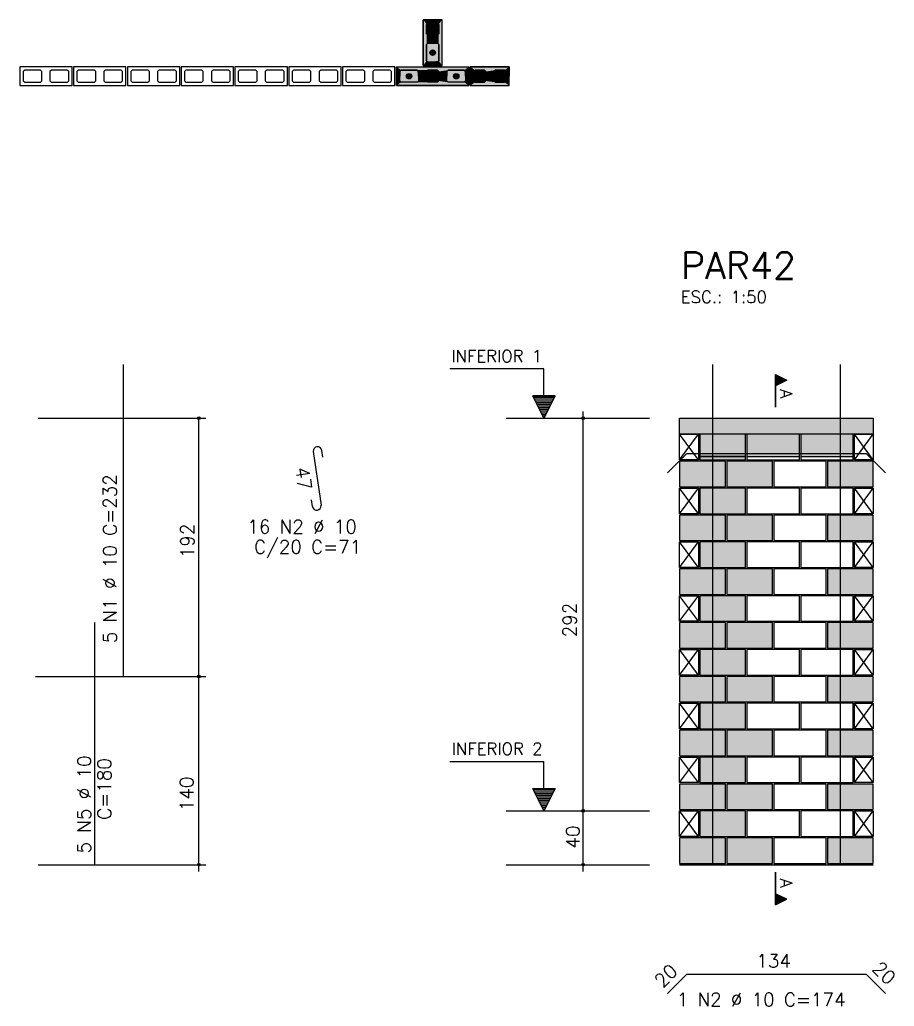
# Model space of a CAD drawing. Extents: x -1.9 to 86, y -1.6 to 60.9.
# Drawn here: x 49.85 to 62.86, y 30.72 to 45.39 of the extents above; entities that cross this region are included whole.
import ezdxf

# ---------------------------------------------------------------- set-up
doc = ezdxf.new("R2010")
doc.units = 0
doc.header["$MEASUREMENT"] = 0
doc.linetypes.add('ESTILO_TQS_0001', pattern=[0.45, 0.3, -0.15])
for name, color, linetype in [('PENA_01', 1, 'CONTINUOUS'), ('PENA_02', 2, 'CONTINUOUS'), ('PENA_03', 3, 'CONTINUOUS'), ('PENA_05', 5, 'CONTINUOUS'), ('PENA_06', 6, 'CONTINUOUS'), ('PENA_09', 254, 'CONTINUOUS'), ('PENA_11', 252, 'CONTINUOUS'), ('PENA_19', 240, 'CONTINUOUS'), ('PENA_21', 100, 'CONTINUOUS'), ('PENA_27', 21, 'CONTINUOUS')]:
    doc.layers.add(name, color=color, linetype=linetype)
doc.styles.get("Standard").update_dxf_attribs({"font": 'ROMANS.SHX'})

msp = doc.modelspace()

# ---------------------------------------------------------------- linework, layer by layer
at = {"layer": 'PENA_01', "linetype": 'Continuous'}
for p, q in [((57.087521, 39.463179), (59.218385, 39.463179)), ((59.965877, 38.893179), (60.645877, 38.893179)), ((60.665877, 38.893179), (61.445877, 38.893179)), ((61.465877, 38.893179), (62.245877, 38.893179)), ((57.087521, 33.623179), (59.218385, 33.623179)), ((57.087521, 32.823179), (59.218385, 32.823179))]:
    msp.add_line(p, q, dxfattribs=at)
for points in [[(55.90348, 45.318264), (55.90348, 45.178264), (55.92348, 45.158264), (56.06348, 45.158264), (56.08348, 45.178264), (56.08348, 45.318264), (56.06348, 45.338264), (55.92348, 45.338264), (55.90348, 45.318264)], [(55.90348, 45.018264), (55.90348, 44.778264), (55.92348, 44.758264), (56.06348, 44.758264), (56.08348, 44.778264), (56.08348, 45.018264), (56.06348, 45.038264), (55.92348, 45.038264), (55.90348, 45.018264)], [(50.18348, 44.618264), (50.16348, 44.638264), (49.92348, 44.638264), (49.90348, 44.618264), (49.90348, 44.478264), (49.92348, 44.458264), (50.16348, 44.458264), (50.18348, 44.478264), (50.18348, 44.618264)], [(50.58348, 44.618264), (50.56348, 44.638264), (50.32348, 44.638264), (50.30348, 44.618264), (50.30348, 44.478264), (50.32348, 44.458264), (50.56348, 44.458264), (50.58348, 44.478264), (50.58348, 44.618264)], [(50.98348, 44.618264), (50.96348, 44.638264), (50.72348, 44.638264), (50.70348, 44.618264), (50.70348, 44.478264), (50.72348, 44.458264), (50.96348, 44.458264), (50.98348, 44.478264), (50.98348, 44.618264)], [(51.38348, 44.618264), (51.36348, 44.638264), (51.12348, 44.638264), (51.10348, 44.618264), (51.10348, 44.478264), (51.12348, 44.458264), (51.36348, 44.458264), (51.38348, 44.478264), (51.38348, 44.618264)], [(51.78348, 44.618264), (51.76348, 44.638264), (51.52348, 44.638264), (51.50348, 44.618264), (51.50348, 44.478264), (51.52348, 44.458264), (51.76348, 44.458264), (51.78348, 44.478264), (51.78348, 44.618264)], [(52.18348, 44.618264), (52.16348, 44.638264), (51.92348, 44.638264), (51.90348, 44.618264), (51.90348, 44.478264), (51.92348, 44.458264), (52.16348, 44.458264), (52.18348, 44.478264), (52.18348, 44.618264)], [(52.58348, 44.618264), (52.56348, 44.638264), (52.32348, 44.638264), (52.30348, 44.618264), (52.30348, 44.478264), (52.32348, 44.458264), (52.56348, 44.458264), (52.58348, 44.478264), (52.58348, 44.618264)], [(52.98348, 44.618264), (52.96348, 44.638264), (52.72348, 44.638264), (52.70348, 44.618264), (52.70348, 44.478264), (52.72348, 44.458264), (52.96348, 44.458264), (52.98348, 44.478264), (52.98348, 44.618264)], [(53.38348, 44.618264), (53.36348, 44.638264), (53.12348, 44.638264), (53.10348, 44.618264), (53.10348, 44.478264), (53.12348, 44.458264), (53.36348, 44.458264), (53.38348, 44.478264), (53.38348, 44.618264)], [(53.78348, 44.618264), (53.76348, 44.638264), (53.52348, 44.638264), (53.50348, 44.618264), (53.50348, 44.478264), (53.52348, 44.458264), (53.76348, 44.458264), (53.78348, 44.478264), (53.78348, 44.618264)], [(54.18348, 44.618264), (54.16348, 44.638264), (53.92348, 44.638264), (53.90348, 44.618264), (53.90348, 44.478264), (53.92348, 44.458264), (54.16348, 44.458264), (54.18348, 44.478264), (54.18348, 44.618264)], [(54.58348, 44.618264), (54.56348, 44.638264), (54.32348, 44.638264), (54.30348, 44.618264), (54.30348, 44.478264), (54.32348, 44.458264), (54.56348, 44.458264), (54.58348, 44.478264), (54.58348, 44.618264)], [(54.98348, 44.618264), (54.96348, 44.638264), (54.72348, 44.638264), (54.70348, 44.618264), (54.70348, 44.478264), (54.72348, 44.458264), (54.96348, 44.458264), (54.98348, 44.478264), (54.98348, 44.618264)], [(55.38348, 44.618264), (55.36348, 44.638264), (55.12348, 44.638264), (55.10348, 44.618264), (55.10348, 44.478264), (55.12348, 44.458264), (55.36348, 44.458264), (55.38348, 44.478264), (55.38348, 44.618264)], [(55.78348, 44.478264), (55.76348, 44.458264), (55.52348, 44.458264), (55.50348, 44.478264), (55.50348, 44.618264), (55.52348, 44.638264), (55.76348, 44.638264), (55.78348, 44.618264), (55.78348, 44.478264)], [(56.08348, 44.478264), (56.06348, 44.458264), (55.92348, 44.458264), (55.90348, 44.478264), (55.90348, 44.618264), (55.92348, 44.638264), (56.06348, 44.638264), (56.08348, 44.618264), (56.08348, 44.478264)], [(56.48348, 44.478264), (56.46348, 44.458264), (56.22348, 44.458264), (56.20348, 44.478264), (56.20348, 44.618264), (56.22348, 44.638264), (56.46348, 44.638264), (56.48348, 44.618264), (56.48348, 44.478264)]]:
    msp.add_lwpolyline(points, dxfattribs=at)
at = {"layer": 'PENA_01', "linetype": 'ESTILO_TQS_0001'}
for points in [[(56.78348, 44.618264), (56.76348, 44.638264), (56.62348, 44.638264), (56.60348, 44.618264), (56.60348, 44.478264), (56.62348, 44.458264), (56.76348, 44.458264), (56.78348, 44.478264), (56.78348, 44.618264)], [(57.08348, 44.618264), (57.06348, 44.638264), (56.92348, 44.638264), (56.90348, 44.618264), (56.90348, 44.478264), (56.92348, 44.458264), (57.06348, 44.458264), (57.08348, 44.478264), (57.08348, 44.618264)]]:
    msp.add_lwpolyline(points, dxfattribs=at)
at = {"layer": 'PENA_02', "linetype": 'Continuous'}
for p, q in [((55.45348, 44.408264), (55.45348, 44.688264)), ((55.45348, 44.688264), (56.53348, 44.688264)), ((56.53348, 44.688264), (56.53348, 44.408264)), ((56.53348, 44.408264), (55.45348, 44.408264)), ((59.665877, 38.843179), (59.665877, 39.223179)), ((59.665877, 39.223179), (59.945877, 39.223179)), ((59.945877, 39.223179), (59.945877, 38.843179)), ((62.265877, 38.843179), (62.265877, 39.223179)), ((62.265877, 39.223179), (62.545877, 39.223179)), ((62.545877, 39.223179), (62.545877, 38.843179)), ((59.945877, 38.843179), (59.665877, 38.843179)), ((62.545877, 38.843179), (62.265877, 38.843179)), ((59.665877, 38.043179), (59.665877, 38.423179)), ((59.665877, 38.423179), (59.945877, 38.423179)), ((59.945877, 38.423179), (59.945877, 38.043179)), ((62.265877, 38.043179), (62.265877, 38.423179)), ((62.265877, 38.423179), (62.545877, 38.423179)), ((62.545877, 38.423179), (62.545877, 38.043179)), ((59.945877, 38.043179), (59.665877, 38.043179)), ((62.545877, 38.043179), (62.265877, 38.043179)), ((59.665877, 37.243179), (59.665877, 37.623179)), ((59.665877, 37.623179), (59.945877, 37.623179)), ((59.945877, 37.623179), (59.945877, 37.243179)), ((62.265877, 37.243179), (62.265877, 37.623179)), ((62.265877, 37.623179), (62.545877, 37.623179)), ((62.545877, 37.623179), (62.545877, 37.243179)), ((59.945877, 37.243179), (59.665877, 37.243179)), ((62.545877, 37.243179), (62.265877, 37.243179)), ((59.665877, 36.443179), (59.665877, 36.823179)), ((59.665877, 36.823179), (59.945877, 36.823179)), ((59.945877, 36.823179), (59.945877, 36.443179)), ((62.265877, 36.443179), (62.265877, 36.823179)), ((62.265877, 36.823179), (62.545877, 36.823179)), ((62.545877, 36.823179), (62.545877, 36.443179)), ((59.945877, 36.443179), (59.665877, 36.443179)), ((62.545877, 36.443179), (62.265877, 36.443179)), ((59.665877, 35.643179), (59.665877, 36.023179)), ((59.665877, 36.023179), (59.945877, 36.023179)), ((59.945877, 36.023179), (59.945877, 35.643179)), ((62.265877, 35.643179), (62.265877, 36.023179)), ((62.265877, 36.023179), (62.545877, 36.023179)), ((62.545877, 36.023179), (62.545877, 35.643179)), ((59.945877, 35.643179), (59.665877, 35.643179)), ((62.545877, 35.643179), (62.265877, 35.643179)), ((59.665877, 34.843179), (59.665877, 35.223179)), ((59.665877, 35.223179), (59.945877, 35.223179)), ((59.945877, 35.223179), (59.945877, 34.843179)), ((62.265877, 34.843179), (62.265877, 35.223179)), ((62.265877, 35.223179), (62.545877, 35.223179)), ((62.545877, 35.223179), (62.545877, 34.843179)), ((59.945877, 34.843179), (59.665877, 34.843179)), ((62.545877, 34.843179), (62.265877, 34.843179)), ((59.665877, 34.043179), (59.665877, 34.423179)), ((59.665877, 34.423179), (59.945877, 34.423179)), ((59.945877, 34.423179), (59.945877, 34.043179)), ((62.265877, 34.043179), (62.265877, 34.423179)), ((62.265877, 34.423179), (62.545877, 34.423179)), ((62.545877, 34.423179), (62.545877, 34.043179)), ((59.945877, 34.043179), (59.665877, 34.043179)), ((62.545877, 34.043179), (62.265877, 34.043179)), ((59.665877, 33.243179), (59.665877, 33.623179)), ((59.665877, 33.623179), (59.945877, 33.623179)), ((59.945877, 33.623179), (59.945877, 33.243179)), ((62.265877, 33.243179), (62.265877, 33.623179)), ((62.265877, 33.623179), (62.545877, 33.623179)), ((62.545877, 33.623179), (62.545877, 33.243179)), ((59.945877, 33.243179), (59.665877, 33.243179)), ((62.545877, 33.243179), (62.265877, 33.243179)), ((59.665877, 32.823179), (62.545877, 32.823179))]:
    msp.add_line(p, q, dxfattribs=at)
for points in [[(55.85348, 45.388264), (55.85348, 44.708264), (56.13348, 44.708264), (56.13348, 45.388264), (55.85348, 45.388264)], [(50.63348, 44.688264), (49.85348, 44.688264), (49.85348, 44.408264), (50.63348, 44.408264), (50.63348, 44.688264)], [(51.43348, 44.688264), (50.65348, 44.688264), (50.65348, 44.408264), (51.43348, 44.408264), (51.43348, 44.688264)], [(52.23348, 44.688264), (51.45348, 44.688264), (51.45348, 44.408264), (52.23348, 44.408264), (52.23348, 44.688264)], [(53.03348, 44.688264), (52.25348, 44.688264), (52.25348, 44.408264), (53.03348, 44.408264), (53.03348, 44.688264)], [(53.83348, 44.688264), (53.05348, 44.688264), (53.05348, 44.408264), (53.83348, 44.408264), (53.83348, 44.688264)], [(54.63348, 44.688264), (53.85348, 44.688264), (53.85348, 44.408264), (54.63348, 44.408264), (54.63348, 44.688264)], [(55.43348, 44.688264), (54.65348, 44.688264), (54.65348, 44.408264), (55.43348, 44.408264), (55.43348, 44.688264)], [(57.13348, 44.688264), (56.55348, 44.688264), (56.55348, 44.408264), (57.13348, 44.408264), (57.13348, 44.688264)], [(59.665877, 39.223179), (59.665877, 39.463179), (62.545877, 39.463179), (62.545877, 39.223179), (59.665877, 39.223179)], [(59.965877, 38.843179), (60.645877, 38.843179), (60.645877, 39.223179), (59.965877, 39.223179), (59.965877, 38.843179)], [(60.665877, 38.843179), (61.445877, 38.843179), (61.445877, 39.223179), (60.665877, 39.223179), (60.665877, 38.843179)], [(61.465877, 38.843179), (62.245877, 38.843179), (62.245877, 39.223179), (61.465877, 39.223179), (61.465877, 38.843179)], [(59.665877, 38.443179), (60.345877, 38.443179), (60.345877, 38.823179), (59.665877, 38.823179), (59.665877, 38.443179)], [(60.365877, 38.443179), (61.045877, 38.443179), (61.045877, 38.823179), (60.365877, 38.823179), (60.365877, 38.443179)], [(61.065877, 38.443179), (61.845877, 38.443179), (61.845877, 38.823179), (61.065877, 38.823179), (61.065877, 38.443179)], [(61.865877, 38.443179), (62.545877, 38.443179), (62.545877, 38.823179), (61.865877, 38.823179), (61.865877, 38.443179)], [(59.965877, 38.043179), (60.645877, 38.043179), (60.645877, 38.423179), (59.965877, 38.423179), (59.965877, 38.043179)], [(60.665877, 38.043179), (61.445877, 38.043179), (61.445877, 38.423179), (60.665877, 38.423179), (60.665877, 38.043179)], [(61.465877, 38.043179), (62.245877, 38.043179), (62.245877, 38.423179), (61.465877, 38.423179), (61.465877, 38.043179)], [(59.665877, 37.643179), (60.345877, 37.643179), (60.345877, 38.023179), (59.665877, 38.023179), (59.665877, 37.643179)], [(60.365877, 37.643179), (61.045877, 37.643179), (61.045877, 38.023179), (60.365877, 38.023179), (60.365877, 37.643179)], [(61.065877, 37.643179), (61.845877, 37.643179), (61.845877, 38.023179), (61.065877, 38.023179), (61.065877, 37.643179)], [(61.865877, 37.643179), (62.545877, 37.643179), (62.545877, 38.023179), (61.865877, 38.023179), (61.865877, 37.643179)], [(59.965877, 37.243179), (60.645877, 37.243179), (60.645877, 37.623179), (59.965877, 37.623179), (59.965877, 37.243179)], [(60.665877, 37.243179), (61.445877, 37.243179), (61.445877, 37.623179), (60.665877, 37.623179), (60.665877, 37.243179)], [(61.465877, 37.243179), (62.245877, 37.243179), (62.245877, 37.623179), (61.465877, 37.623179), (61.465877, 37.243179)], [(59.665877, 36.843179), (60.345877, 36.843179), (60.345877, 37.223179), (59.665877, 37.223179), (59.665877, 36.843179)], [(60.365877, 36.843179), (61.045877, 36.843179), (61.045877, 37.223179), (60.365877, 37.223179), (60.365877, 36.843179)], [(61.065877, 36.843179), (61.845877, 36.843179), (61.845877, 37.223179), (61.065877, 37.223179), (61.065877, 36.843179)], [(61.865877, 36.843179), (62.545877, 36.843179), (62.545877, 37.223179), (61.865877, 37.223179), (61.865877, 36.843179)], [(59.965877, 36.443179), (60.645877, 36.443179), (60.645877, 36.823179), (59.965877, 36.823179), (59.965877, 36.443179)], [(60.665877, 36.443179), (61.445877, 36.443179), (61.445877, 36.823179), (60.665877, 36.823179), (60.665877, 36.443179)], [(61.465877, 36.443179), (62.245877, 36.443179), (62.245877, 36.823179), (61.465877, 36.823179), (61.465877, 36.443179)], [(59.665877, 36.043179), (60.345877, 36.043179), (60.345877, 36.423179), (59.665877, 36.423179), (59.665877, 36.043179)], [(60.365877, 36.043179), (61.045877, 36.043179), (61.045877, 36.423179), (60.365877, 36.423179), (60.365877, 36.043179)], [(61.065877, 36.043179), (61.845877, 36.043179), (61.845877, 36.423179), (61.065877, 36.423179), (61.065877, 36.043179)], [(61.865877, 36.043179), (62.545877, 36.043179), (62.545877, 36.423179), (61.865877, 36.423179), (61.865877, 36.043179)], [(59.965877, 35.643179), (60.645877, 35.643179), (60.645877, 36.023179), (59.965877, 36.023179), (59.965877, 35.643179)], [(60.665877, 35.643179), (61.445877, 35.643179), (61.445877, 36.023179), (60.665877, 36.023179), (60.665877, 35.643179)], [(61.465877, 35.643179), (62.245877, 35.643179), (62.245877, 36.023179), (61.465877, 36.023179), (61.465877, 35.643179)], [(59.665877, 35.243179), (60.345877, 35.243179), (60.345877, 35.623179), (59.665877, 35.623179), (59.665877, 35.243179)], [(60.365877, 35.243179), (61.045877, 35.243179), (61.045877, 35.623179), (60.365877, 35.623179), (60.365877, 35.243179)], [(61.065877, 35.243179), (61.845877, 35.243179), (61.845877, 35.623179), (61.065877, 35.623179), (61.065877, 35.243179)], [(61.865877, 35.243179), (62.545877, 35.243179), (62.545877, 35.623179), (61.865877, 35.623179), (61.865877, 35.243179)], [(59.965877, 34.843179), (60.645877, 34.843179), (60.645877, 35.223179), (59.965877, 35.223179), (59.965877, 34.843179)], [(60.665877, 34.843179), (61.445877, 34.843179), (61.445877, 35.223179), (60.665877, 35.223179), (60.665877, 34.843179)], [(61.465877, 34.843179), (62.245877, 34.843179), (62.245877, 35.223179), (61.465877, 35.223179), (61.465877, 34.843179)], [(59.665877, 34.443179), (60.345877, 34.443179), (60.345877, 34.823179), (59.665877, 34.823179), (59.665877, 34.443179)], [(60.365877, 34.443179), (61.045877, 34.443179), (61.045877, 34.823179), (60.365877, 34.823179), (60.365877, 34.443179)], [(61.065877, 34.443179), (61.845877, 34.443179), (61.845877, 34.823179), (61.065877, 34.823179), (61.065877, 34.443179)], [(61.865877, 34.443179), (62.545877, 34.443179), (62.545877, 34.823179), (61.865877, 34.823179), (61.865877, 34.443179)], [(59.965877, 34.043179), (60.645877, 34.043179), (60.645877, 34.423179), (59.965877, 34.423179), (59.965877, 34.043179)], [(60.665877, 34.043179), (61.445877, 34.043179), (61.445877, 34.423179), (60.665877, 34.423179), (60.665877, 34.043179)], [(61.465877, 34.043179), (62.245877, 34.043179), (62.245877, 34.423179), (61.465877, 34.423179), (61.465877, 34.043179)], [(59.665877, 33.643179), (60.345877, 33.643179), (60.345877, 34.023179), (59.665877, 34.023179), (59.665877, 33.643179)], [(60.365877, 33.643179), (61.045877, 33.643179), (61.045877, 34.023179), (60.365877, 34.023179), (60.365877, 33.643179)], [(61.065877, 33.643179), (61.845877, 33.643179), (61.845877, 34.023179), (61.065877, 34.023179), (61.065877, 33.643179)], [(61.865877, 33.643179), (62.545877, 33.643179), (62.545877, 34.023179), (61.865877, 34.023179), (61.865877, 33.643179)], [(59.965877, 33.243179), (60.645877, 33.243179), (60.645877, 33.623179), (59.965877, 33.623179), (59.965877, 33.243179)], [(60.665877, 33.243179), (61.445877, 33.243179), (61.445877, 33.623179), (60.665877, 33.623179), (60.665877, 33.243179)], [(61.465877, 33.243179), (62.245877, 33.243179), (62.245877, 33.623179), (61.465877, 33.623179), (61.465877, 33.243179)], [(59.665877, 32.843179), (60.345877, 32.843179), (60.345877, 33.223179), (59.665877, 33.223179), (59.665877, 32.843179)], [(60.365877, 32.843179), (61.045877, 32.843179), (61.045877, 33.223179), (60.365877, 33.223179), (60.365877, 32.843179)], [(61.065877, 32.843179), (61.845877, 32.843179), (61.845877, 33.223179), (61.065877, 33.223179), (61.065877, 32.843179)], [(61.865877, 32.843179), (62.545877, 32.843179), (62.545877, 33.223179), (61.865877, 33.223179), (61.865877, 32.843179)]]:
    msp.add_lwpolyline(points, dxfattribs=at)
for centre, radius in [((52.518803, 39.463179), 0.02), ((52.518803, 39.463179), 0.01), ((58.233667, 39.463179), 0.02), ((58.233667, 39.463179), 0.01), ((52.518803, 35.623179), 0.02), ((52.518803, 35.623179), 0.01), ((58.233667, 33.623179), 0.02), ((58.233667, 33.623179), 0.01), ((52.518803, 32.823179), 0.02), ((52.518803, 32.823179), 0.01), ((58.233667, 32.823179), 0.02), ((58.233667, 32.823179), 0.01)]:
    msp.add_circle(centre, radius, dxfattribs=at)
at = {"layer": 'PENA_03', "linetype": 'Continuous'}
for p, q in [((57.64652, 40.195044), (56.24652, 40.195044)), ((57.64652, 39.795044), (57.64652, 40.195044)), ((57.64792, 39.795044), (57.64792, 40.196444)), ((61.091533, 39.624494), (61.091533, 40.110876)), ((61.091533, 40.110876), (61.257466, 40.02791)), ((61.092228, 40.109748), (61.255905, 40.02791)), ((61.092229, 40.109748), (61.092229, 39.946071)), ((61.104297, 40.104494), (61.104297, 39.951325)), ((61.117061, 40.098112), (61.117061, 39.957707)), ((61.129825, 40.09173), (61.129825, 39.964089)), ((61.142589, 40.085348), (61.142589, 39.970471)), ((61.155353, 40.078966), (61.155353, 39.976853)), ((61.168117, 40.072584), (61.168117, 39.983235)), ((61.180881, 40.066202), (61.180881, 39.989617)), ((61.193645, 40.05982), (61.193645, 39.995999)), ((61.206409, 40.053438), (61.206409, 40.002381)), ((61.257466, 40.02791), (61.092228, 39.945291)), ((61.255905, 40.02791), (61.092229, 39.946071)), ((61.092229, 39.945291), (61.092229, 39.624494)), ((61.219173, 40.047056), (61.219173, 40.008763)), ((61.231938, 40.040674), (61.231938, 40.015145)), ((61.244702, 40.034292), (61.244702, 40.021528)), ((57.64722, 39.463179), (57.481287, 39.795044)), ((57.481287, 39.795044), (57.64652, 39.795044)), ((57.64722, 39.466301), (57.483543, 39.793653)), ((57.810896, 39.793653), (57.483543, 39.793653)), ((57.800389, 39.769516), (57.49405, 39.769516)), ((57.813153, 39.795044), (57.64722, 39.463179)), ((57.810896, 39.793654), (57.64722, 39.4663)), ((57.64792, 39.795044), (57.813153, 39.795044)), ((57.787625, 39.743988), (57.506815, 39.743988)), ((57.774861, 39.71846), (57.519579, 39.71846)), ((57.762096, 39.692932), (57.532343, 39.692932)), ((57.749332, 39.667404), (57.545107, 39.667404)), ((57.736568, 39.641876), (57.557871, 39.641876)), ((57.723804, 39.616348), (57.570635, 39.616348)), ((50.129487, 39.463179), (52.618803, 39.463179)), ((52.518803, 32.722646), (52.518803, 39.463179)), ((57.71104, 39.59082), (57.583399, 39.59082)), ((57.698276, 39.565292), (57.596163, 39.565292)), ((57.685512, 39.539764), (57.608927, 39.539764)), ((57.672748, 39.514235), (57.621691, 39.514235)), ((57.659984, 39.488707), (57.634456, 39.488707)), ((58.233667, 32.722646), (58.233667, 39.563179)), ((59.945877, 38.843179), (59.665877, 39.223179)), ((59.665877, 38.843179), (59.945877, 39.223179)), ((62.545877, 38.843179), (62.265877, 39.223179)), ((62.265877, 38.843179), (62.545877, 39.223179)), ((59.945877, 38.043179), (59.665877, 38.423179)), ((59.665877, 38.043179), (59.945877, 38.423179)), ((62.545877, 38.043179), (62.265877, 38.423179)), ((62.265877, 38.043179), (62.545877, 38.423179)), ((59.945877, 37.243179), (59.665877, 37.623179)), ((59.665877, 37.243179), (59.945877, 37.623179)), ((62.545877, 37.243179), (62.265877, 37.623179)), ((62.265877, 37.243179), (62.545877, 37.623179)), ((59.945877, 36.443179), (59.665877, 36.823179)), ((59.665877, 36.443179), (59.945877, 36.823179)), ((62.545877, 36.443179), (62.265877, 36.823179)), ((62.265877, 36.443179), (62.545877, 36.823179)), ((59.945877, 35.643179), (59.665877, 36.023179)), ((59.665877, 35.643179), (59.945877, 36.023179)), ((62.545877, 35.643179), (62.265877, 36.023179)), ((62.265877, 35.643179), (62.545877, 36.023179)), ((50.087556, 35.623179), (52.618803, 35.623179)), ((59.945877, 34.843179), (59.665877, 35.223179)), ((59.665877, 34.843179), (59.945877, 35.223179)), ((62.545877, 34.843179), (62.265877, 35.223179)), ((62.265877, 34.843179), (62.545877, 35.223179)), ((57.64652, 34.355044), (56.24652, 34.355044)), ((57.64652, 33.955044), (57.64652, 34.355044)), ((57.64792, 33.955044), (57.64792, 34.356444)), ((59.945877, 34.043179), (59.665877, 34.423179)), ((59.665877, 34.043179), (59.945877, 34.423179)), ((62.545877, 34.043179), (62.265877, 34.423179)), ((62.265877, 34.043179), (62.545877, 34.423179)), ((57.64722, 33.623179), (57.481287, 33.955044)), ((57.481287, 33.955044), (57.64652, 33.955044)), ((57.64722, 33.626301), (57.483543, 33.953653)), ((57.810896, 33.953653), (57.483543, 33.953653)), ((57.800389, 33.929516), (57.49405, 33.929516)), ((57.787625, 33.903988), (57.506815, 33.903988)), ((57.813153, 33.955044), (57.64722, 33.623179)), ((57.810896, 33.953654), (57.64722, 33.6263)), ((57.64792, 33.955044), (57.813153, 33.955044)), ((57.774861, 33.87846), (57.519579, 33.87846)), ((57.762096, 33.852932), (57.532343, 33.852932)), ((57.749332, 33.827404), (57.545107, 33.827404)), ((57.736568, 33.801876), (57.557871, 33.801876)), ((57.723804, 33.776348), (57.570635, 33.776348)), ((57.71104, 33.75082), (57.583399, 33.75082)), ((57.698276, 33.725292), (57.596163, 33.725292)), ((57.685512, 33.699764), (57.608927, 33.699764)), ((57.672748, 33.674235), (57.621691, 33.674235)), ((57.659984, 33.648707), (57.634456, 33.648707)), ((59.945877, 33.243179), (59.665877, 33.623179)), ((59.665877, 33.243179), (59.945877, 33.623179)), ((62.545877, 33.243179), (62.265877, 33.623179)), ((62.265877, 33.243179), (62.545877, 33.623179)), ((50.129487, 32.823179), (52.618803, 32.823179)), ((61.091533, 32.712321), (61.091533, 32.225939)), ((61.092229, 32.391524), (61.092229, 32.712321)), ((61.091533, 32.225939), (61.257466, 32.308905)), ((61.257466, 32.308905), (61.092228, 32.391524)), ((61.092228, 32.227067), (61.255905, 32.308905)), ((61.092229, 32.227067), (61.092229, 32.390744)), ((61.255905, 32.308905), (61.092229, 32.390744)), ((61.104297, 32.232321), (61.104297, 32.38549)), ((61.117061, 32.238703), (61.117061, 32.379108)), ((61.129825, 32.245085), (61.129825, 32.372726)), ((61.142589, 32.251467), (61.142589, 32.366344)), ((61.155353, 32.257849), (61.155353, 32.359962)), ((61.168117, 32.264231), (61.168117, 32.35358)), ((61.180881, 32.270613), (61.180881, 32.347198)), ((61.193645, 32.276995), (61.193645, 32.340816)), ((61.206409, 32.283377), (61.206409, 32.334434)), ((61.219173, 32.289759), (61.219173, 32.328052)), ((61.231938, 32.296141), (61.231938, 32.32167)), ((61.244702, 32.302523), (61.244702, 32.315287))]:
    msp.add_line(p, q, dxfattribs=at)
for points in [[(56.08348, 45.178264), (56.06348, 45.158264), (55.92348, 45.158264), (55.90348, 45.178264), (55.90348, 45.318264), (55.92348, 45.338264), (56.06348, 45.338264), (56.08348, 45.318264), (56.08348, 45.178264)], [(55.92348, 44.758264), (55.90348, 44.778264), (55.90348, 45.018264), (55.92348, 45.038264), (56.06348, 45.038264), (56.08348, 45.018264), (56.08348, 44.778264), (56.06348, 44.758264), (55.92348, 44.758264)], [(55.78348, 44.478264), (55.76348, 44.458264), (55.52348, 44.458264), (55.50348, 44.478264), (55.50348, 44.618264), (55.52348, 44.638264), (55.76348, 44.638264), (55.78348, 44.618264), (55.78348, 44.478264)], [(56.08348, 44.478264), (56.06348, 44.458264), (55.92348, 44.458264), (55.90348, 44.478264), (55.90348, 44.618264), (55.92348, 44.638264), (56.06348, 44.638264), (56.08348, 44.618264), (56.08348, 44.478264)], [(56.48348, 44.478264), (56.46348, 44.458264), (56.22348, 44.458264), (56.20348, 44.478264), (56.20348, 44.618264), (56.22348, 44.638264), (56.46348, 44.638264), (56.48348, 44.618264), (56.48348, 44.478264)], [(56.78348, 44.478264), (56.76348, 44.458264), (56.62348, 44.458264), (56.60348, 44.478264), (56.60348, 44.618264), (56.62348, 44.638264), (56.76348, 44.638264), (56.78348, 44.618264), (56.78348, 44.478264)], [(57.08348, 44.478264), (57.06348, 44.458264), (56.92348, 44.458264), (56.90348, 44.478264), (56.90348, 44.618264), (56.92348, 44.638264), (57.06348, 44.638264), (57.08348, 44.618264), (57.08348, 44.478264)]]:
    msp.add_lwpolyline(points, dxfattribs=at)
for centre in [(55.99348, 45.248264), (55.99348, 44.898264), (55.64348, 44.548264), (55.99348, 44.548264), (56.34348, 44.548264), (56.69348, 44.548264), (56.99348, 44.548264)]:
    msp.add_circle(centre, 0.04, dxfattribs=at)
for points in [[(56.03348, 45.248264), (55.97348, 45.282905), (55.955892, 45.261945)], [(56.03348, 45.248264), (55.955892, 45.261945), (55.955892, 45.234583)], [(56.03348, 45.248264), (55.955892, 45.234583), (55.97348, 45.213623)], [(56.03348, 45.248264), (56.000425, 45.287656), (55.97348, 45.282905)], [(56.03348, 45.248264), (55.97348, 45.213623), (56.000425, 45.208871)], [(56.03348, 45.248264), (56.024121, 45.273975), (56.000425, 45.287656)], [(56.03348, 45.248264), (56.000425, 45.208871), (56.024121, 45.222552)], [(56.03348, 45.248264), (56.024121, 45.222552), (56.03348, 45.248264)], [(56.03348, 44.898264), (55.97348, 44.932905), (55.955892, 44.911945)], [(56.03348, 44.898264), (55.955892, 44.911945), (55.955892, 44.884583)], [(56.03348, 44.898264), (55.955892, 44.884583), (55.97348, 44.863623)], [(56.03348, 44.898264), (56.000425, 44.937656), (55.97348, 44.932905)], [(56.03348, 44.898264), (55.97348, 44.863623), (56.000425, 44.858871)], [(56.03348, 44.898264), (56.024121, 44.923975), (56.000425, 44.937656)], [(56.03348, 44.898264), (56.000425, 44.858871), (56.024121, 44.872552)], [(56.03348, 44.898264), (56.024121, 44.872552), (56.03348, 44.898264)], [(55.68348, 44.548264), (55.62348, 44.582905), (55.605892, 44.561945)], [(55.68348, 44.548264), (55.605892, 44.561945), (55.605892, 44.534583)], [(55.68348, 44.548264), (55.605892, 44.534583), (55.62348, 44.513623)], [(55.68348, 44.548264), (55.650425, 44.587656), (55.62348, 44.582905)], [(55.68348, 44.548264), (55.62348, 44.513623), (55.650425, 44.508871)], [(55.68348, 44.548264), (55.674121, 44.573975), (55.650425, 44.587656)], [(55.68348, 44.548264), (55.650425, 44.508871), (55.674121, 44.522552)], [(55.68348, 44.548264), (55.674121, 44.522552), (55.68348, 44.548264)], [(56.03348, 44.548264), (55.97348, 44.582905), (55.955892, 44.561945)], [(56.03348, 44.548264), (55.955892, 44.561945), (55.955892, 44.534583)], [(56.03348, 44.548264), (55.955892, 44.534583), (55.97348, 44.513623)], [(56.03348, 44.548264), (56.000425, 44.587656), (55.97348, 44.582905)], [(56.03348, 44.548264), (55.97348, 44.513623), (56.000425, 44.508871)], [(56.03348, 44.548264), (56.024121, 44.573975), (56.000425, 44.587656)], [(56.03348, 44.548264), (56.000425, 44.508871), (56.024121, 44.522552)], [(56.03348, 44.548264), (56.024121, 44.522552), (56.03348, 44.548264)], [(56.38348, 44.548264), (56.32348, 44.582905), (56.305892, 44.561945)], [(56.38348, 44.548264), (56.305892, 44.561945), (56.305892, 44.534583)], [(56.38348, 44.548264), (56.305892, 44.534583), (56.32348, 44.513623)], [(56.38348, 44.548264), (56.350425, 44.587656), (56.32348, 44.582905)], [(56.38348, 44.548264), (56.32348, 44.513623), (56.350425, 44.508871)], [(56.38348, 44.548264), (56.374121, 44.573975), (56.350425, 44.587656)], [(56.38348, 44.548264), (56.350425, 44.508871), (56.374121, 44.522552)], [(56.38348, 44.548264), (56.374121, 44.522552), (56.38348, 44.548264)], [(56.73348, 44.548264), (56.67348, 44.582905), (56.655892, 44.561945)], [(56.73348, 44.548264), (56.655892, 44.561945), (56.655892, 44.534583)], [(56.73348, 44.548264), (56.655892, 44.534583), (56.67348, 44.513623)], [(56.73348, 44.548264), (56.700425, 44.587656), (56.67348, 44.582905)], [(56.73348, 44.548264), (56.67348, 44.513623), (56.700425, 44.508871)], [(56.73348, 44.548264), (56.724121, 44.573975), (56.700425, 44.587656)], [(56.73348, 44.548264), (56.700425, 44.508871), (56.724121, 44.522552)], [(56.73348, 44.548264), (56.724121, 44.522552), (56.73348, 44.548264)], [(57.03348, 44.548264), (56.97348, 44.582905), (56.955892, 44.561945)], [(57.03348, 44.548264), (56.955892, 44.561945), (56.955892, 44.534583)], [(57.03348, 44.548264), (56.955892, 44.534583), (56.97348, 44.513623)], [(57.03348, 44.548264), (57.000425, 44.587656), (56.97348, 44.582905)], [(57.03348, 44.548264), (56.97348, 44.513623), (57.000425, 44.508871)], [(57.03348, 44.548264), (57.024121, 44.573975), (57.000425, 44.587656)], [(57.03348, 44.548264), (57.000425, 44.508871), (57.024121, 44.522552)], [(57.03348, 44.548264), (57.024121, 44.522552), (57.03348, 44.548264)]]:
    msp.add_solid(points, dxfattribs=at)
at = {"layer": 'PENA_05', "linetype": 'Continuous'}
for p, q in [((51.395052, 35.623179), (51.395052, 40.263179)), ((54.219151, 38.966701), (54.333628, 38.167305)), ((54.360034, 38.885856), (54.345858, 38.984846)), ((59.765877, 38.933179), (59.483034, 38.650336)), ((62.445877, 38.933179), (59.765877, 38.933179)), ((62.72872, 38.650336), (62.445877, 38.933179)), ((54.20692, 38.14916), (54.192745, 38.24815)), ((50.969128, 32.823179), (50.969128, 36.423179)), ((59.765877, 31.192891), (59.483034, 30.910048)), ((62.445877, 31.192891), (59.765877, 31.192891)), ((62.72872, 30.910048), (62.445877, 31.192891))]:
    msp.add_line(p, q, dxfattribs=at)
for points in [[(60.155877, 40.263179), (60.155877, 32.823179)], [(62.055354, 40.263179), (62.055354, 32.823179)]]:
    msp.add_lwpolyline(points, dxfattribs=at)
for centre, start, end in [((54.282504, 38.975774), 8.149597, 188.149597), ((54.270274, 38.158233), 188.149597, 8.149597)]:
    msp.add_arc(centre, 0.064, start, end, dxfattribs=at)
at = {"layer": 'PENA_09', "linetype": 'Continuous'}
for points in [[(59.965877, 38.893179), (60.645877, 38.893179), (60.645877, 39.223179), (59.965877, 39.223179), (59.965877, 38.893179)], [(60.665877, 38.893179), (61.445877, 38.893179), (61.445877, 39.223179), (60.665877, 39.223179), (60.665877, 38.893179)], [(61.465877, 38.893179), (62.245877, 38.893179), (62.245877, 39.223179), (61.465877, 39.223179), (61.465877, 38.893179)]]:
    msp.add_lwpolyline(points, dxfattribs=at)
for points in [[(59.965877, 38.893179), (60.645877, 38.893179), (60.645877, 39.223179)], [(59.965877, 38.893179), (60.645877, 39.223179), (59.965877, 39.223179)], [(59.965877, 38.893179), (59.965877, 39.223179), (59.965877, 38.893179)], [(60.665877, 38.893179), (61.445877, 38.893179), (61.445877, 39.223179)], [(60.665877, 38.893179), (61.445877, 39.223179), (60.665877, 39.223179)], [(60.665877, 38.893179), (60.665877, 39.223179), (60.665877, 38.893179)], [(61.465877, 38.893179), (62.245877, 38.893179), (62.245877, 39.223179)], [(61.465877, 38.893179), (62.245877, 39.223179), (61.465877, 39.223179)], [(61.465877, 38.893179), (61.465877, 39.223179), (61.465877, 38.893179)]]:
    msp.add_solid(points, dxfattribs=at)
at = {"layer": 'PENA_11', "linetype": 'Continuous'}
for points in [[(56.08348, 45.178264), (55.90348, 45.318264), (55.92348, 45.338264)], [(56.08348, 45.178264), (55.92348, 45.338264), (56.06348, 45.338264)], [(56.08348, 45.178264), (56.06348, 45.338264), (56.08348, 45.318264)], [(56.08348, 45.178264), (55.90348, 45.178264), (55.90348, 45.318264)], [(56.08348, 45.178264), (56.08348, 45.318264), (56.08348, 45.178264)], [(56.08348, 45.178264), (55.92348, 45.158264), (55.90348, 45.178264)], [(55.92348, 44.758264), (55.90348, 45.018264), (55.92348, 45.038264)], [(56.08348, 45.178264), (56.06348, 45.158264), (55.92348, 45.158264)], [(55.92348, 44.758264), (55.92348, 45.038264), (56.06348, 45.038264)], [(55.92348, 44.758264), (56.06348, 45.038264), (56.08348, 45.018264)], [(55.92348, 44.758264), (55.90348, 44.778264), (55.90348, 45.018264)], [(55.92348, 44.758264), (56.08348, 45.018264), (56.08348, 44.778264)], [(55.92348, 44.758264), (56.08348, 44.778264), (56.06348, 44.758264)], [(55.92348, 44.758264), (56.06348, 44.758264), (55.92348, 44.758264)], [(55.78348, 44.478264), (55.50348, 44.618264), (55.52348, 44.638264)], [(55.78348, 44.478264), (55.50348, 44.478264), (55.50348, 44.618264)], [(55.78348, 44.478264), (55.52348, 44.638264), (55.76348, 44.638264)], [(55.78348, 44.478264), (55.76348, 44.638264), (55.78348, 44.618264)], [(55.78348, 44.478264), (55.78348, 44.618264), (55.78348, 44.478264)], [(56.08348, 44.478264), (55.90348, 44.618264), (55.92348, 44.638264)], [(56.08348, 44.478264), (55.90348, 44.478264), (55.90348, 44.618264)], [(56.08348, 44.478264), (55.92348, 44.638264), (56.06348, 44.638264)], [(56.08348, 44.478264), (56.06348, 44.638264), (56.08348, 44.618264)], [(56.08348, 44.478264), (56.08348, 44.618264), (56.08348, 44.478264)], [(56.48348, 44.478264), (56.20348, 44.618264), (56.22348, 44.638264)], [(56.48348, 44.478264), (56.20348, 44.478264), (56.20348, 44.618264)], [(56.48348, 44.478264), (56.22348, 44.638264), (56.46348, 44.638264)], [(56.48348, 44.478264), (56.46348, 44.638264), (56.48348, 44.618264)], [(56.48348, 44.478264), (56.48348, 44.618264), (56.48348, 44.478264)], [(56.78348, 44.478264), (56.60348, 44.618264), (56.62348, 44.638264)], [(56.78348, 44.478264), (56.60348, 44.478264), (56.60348, 44.618264)], [(56.78348, 44.478264), (56.62348, 44.638264), (56.76348, 44.638264)], [(56.78348, 44.478264), (56.76348, 44.638264), (56.78348, 44.618264)], [(56.78348, 44.478264), (56.78348, 44.618264), (56.78348, 44.478264)], [(57.08348, 44.478264), (56.90348, 44.618264), (56.92348, 44.638264)], [(57.08348, 44.478264), (56.90348, 44.478264), (56.90348, 44.618264)], [(57.08348, 44.478264), (56.92348, 44.638264), (57.06348, 44.638264)], [(57.08348, 44.478264), (57.06348, 44.638264), (57.08348, 44.618264)], [(57.08348, 44.478264), (57.08348, 44.618264), (57.08348, 44.478264)], [(55.78348, 44.478264), (55.52348, 44.458264), (55.50348, 44.478264)], [(55.78348, 44.478264), (55.76348, 44.458264), (55.52348, 44.458264)], [(56.08348, 44.478264), (55.92348, 44.458264), (55.90348, 44.478264)], [(56.08348, 44.478264), (56.06348, 44.458264), (55.92348, 44.458264)], [(56.48348, 44.478264), (56.22348, 44.458264), (56.20348, 44.478264)], [(56.48348, 44.478264), (56.46348, 44.458264), (56.22348, 44.458264)], [(56.78348, 44.478264), (56.62348, 44.458264), (56.60348, 44.478264)], [(56.78348, 44.478264), (56.76348, 44.458264), (56.62348, 44.458264)], [(57.08348, 44.478264), (56.92348, 44.458264), (56.90348, 44.478264)], [(57.08348, 44.478264), (57.06348, 44.458264), (56.92348, 44.458264)], [(59.665877, 39.223179), (59.665877, 39.463179), (62.545877, 39.463179)], [(59.665877, 39.223179), (62.545877, 39.463179), (62.545877, 39.223179)], [(59.665877, 39.223179), (62.545877, 39.223179), (59.665877, 39.223179)]]:
    msp.add_solid(points, dxfattribs=at)
at = {"layer": 'PENA_19', "linetype": 'Continuous'}
for points in [[(56.53348, 44.548264), (56.48348, 44.548264), (56.48348, 44.618264), (56.46348, 44.638264), (56.22348, 44.638264), (56.20348, 44.618264), (56.20348, 44.548264), (56.08348, 44.548264), (56.08348, 44.618264), (56.06348, 44.638264), (55.92348, 44.638264), (55.90348, 44.618264), (55.90348, 44.548264), (55.78348, 44.548264), (55.78348, 44.618264), (55.76348, 44.638264), (55.52348, 44.638264), (55.50348, 44.618264), (55.50348, 44.548264), (55.45348, 44.548264), (55.45348, 44.688264), (56.53348, 44.688264), (56.53348, 44.548264)], [(56.53348, 44.548264), (56.48348, 44.548264), (56.48348, 44.478264), (56.46348, 44.458264), (56.22348, 44.458264), (56.20348, 44.478264), (56.20348, 44.548264), (56.08348, 44.548264), (56.08348, 44.478264), (56.06348, 44.458264), (55.92348, 44.458264), (55.90348, 44.478264), (55.90348, 44.548264), (55.78348, 44.548264), (55.78348, 44.478264), (55.76348, 44.458264), (55.52348, 44.458264), (55.50348, 44.478264), (55.50348, 44.548264), (55.45348, 44.548264), (55.45348, 44.408264), (56.53348, 44.408264), (56.53348, 44.548264)]]:
    msp.add_lwpolyline(points, dxfattribs=at)
for points in [[(56.53348, 44.688264), (55.52348, 44.638264), (55.45348, 44.688264)], [(55.52348, 44.638264), (55.50348, 44.618264), (55.45348, 44.688264)], [(55.45348, 44.688264), (55.50348, 44.618264), (55.45348, 44.548264)], [(55.50348, 44.618264), (55.50348, 44.548264), (55.45348, 44.548264)], [(55.76348, 44.638264), (55.52348, 44.638264), (56.53348, 44.688264)], [(55.92348, 44.638264), (55.76348, 44.638264), (56.53348, 44.688264)], [(55.78348, 44.618264), (55.76348, 44.638264), (55.92348, 44.638264)], [(55.78348, 44.548264), (55.78348, 44.618264), (55.92348, 44.638264)], [(55.78348, 44.548264), (55.92348, 44.638264), (55.90348, 44.618264)], [(55.78348, 44.548264), (55.90348, 44.618264), (55.90348, 44.548264)], [(56.53348, 44.688264), (56.06348, 44.638264), (55.92348, 44.638264)], [(56.06348, 44.638264), (56.53348, 44.688264), (56.08348, 44.618264)], [(56.53348, 44.688264), (56.22348, 44.638264), (56.08348, 44.618264)], [(56.08348, 44.618264), (56.22348, 44.638264), (56.08348, 44.548264)], [(56.22348, 44.638264), (56.20348, 44.618264), (56.08348, 44.548264)], [(56.08348, 44.548264), (56.20348, 44.618264), (56.20348, 44.548264)], [(56.46348, 44.638264), (56.22348, 44.638264), (56.53348, 44.688264)], [(56.48348, 44.618264), (56.46348, 44.638264), (56.53348, 44.688264)], [(56.53348, 44.548264), (56.48348, 44.548264), (56.53348, 44.688264)], [(56.48348, 44.548264), (56.48348, 44.618264), (56.53348, 44.688264)], [(55.45348, 44.408264), (55.50348, 44.478264), (55.45348, 44.548264)], [(55.50348, 44.478264), (55.50348, 44.548264), (55.45348, 44.548264)], [(55.52348, 44.458264), (55.50348, 44.478264), (55.45348, 44.408264)], [(56.53348, 44.408264), (55.52348, 44.458264), (55.45348, 44.408264)], [(55.76348, 44.458264), (55.52348, 44.458264), (56.53348, 44.408264)], [(55.78348, 44.478264), (55.76348, 44.458264), (55.92348, 44.458264)], [(55.92348, 44.458264), (55.76348, 44.458264), (56.53348, 44.408264)], [(55.78348, 44.548264), (55.78348, 44.478264), (55.92348, 44.458264)], [(55.78348, 44.548264), (55.92348, 44.458264), (55.90348, 44.478264)], [(55.78348, 44.548264), (55.90348, 44.478264), (55.90348, 44.548264)], [(56.53348, 44.408264), (56.06348, 44.458264), (55.92348, 44.458264)], [(56.06348, 44.458264), (56.53348, 44.408264), (56.08348, 44.478264)], [(56.08348, 44.478264), (56.22348, 44.458264), (56.08348, 44.548264)], [(56.22348, 44.458264), (56.20348, 44.478264), (56.08348, 44.548264)], [(56.08348, 44.548264), (56.20348, 44.478264), (56.20348, 44.548264)], [(56.53348, 44.408264), (56.22348, 44.458264), (56.08348, 44.478264)], [(56.46348, 44.458264), (56.22348, 44.458264), (56.53348, 44.408264)], [(56.48348, 44.478264), (56.46348, 44.458264), (56.53348, 44.408264)], [(56.53348, 44.548264), (56.48348, 44.548264), (56.53348, 44.408264)], [(56.48348, 44.548264), (56.48348, 44.478264), (56.53348, 44.408264)]]:
    msp.add_solid(points, dxfattribs=at)
at = {"layer": 'PENA_21', "linetype": 'Continuous'}
for points in [[(55.99348, 45.388264), (55.99348, 45.338264), (55.92348, 45.338264), (55.90348, 45.318264), (55.90348, 45.178264), (55.92348, 45.158264), (55.99348, 45.158264), (55.99348, 45.038264), (55.92348, 45.038264), (55.90348, 45.018264), (55.90348, 44.778264), (55.92348, 44.758264), (55.99348, 44.758264), (55.99348, 44.708264), (55.85348, 44.708264), (55.85348, 45.388264), (55.99348, 45.388264)], [(55.99348, 45.388264), (55.99348, 45.338264), (56.06348, 45.338264), (56.08348, 45.318264), (56.08348, 45.178264), (56.06348, 45.158264), (55.99348, 45.158264), (55.99348, 45.038264), (56.06348, 45.038264), (56.08348, 45.018264), (56.08348, 44.778264), (56.06348, 44.758264), (55.99348, 44.758264), (55.99348, 44.708264), (56.13348, 44.708264), (56.13348, 45.388264), (55.99348, 45.388264)], [(59.965877, 38.843179), (60.645877, 38.843179), (60.645877, 38.893179), (59.965877, 38.893179), (59.965877, 38.843179)], [(59.665877, 38.443179), (60.345877, 38.443179), (60.345877, 38.823179), (59.665877, 38.823179), (59.665877, 38.443179)], [(60.365877, 38.443179), (61.045877, 38.443179), (61.045877, 38.823179), (60.365877, 38.823179), (60.365877, 38.443179)], [(61.865877, 38.443179), (62.545877, 38.443179), (62.545877, 38.823179), (61.865877, 38.823179), (61.865877, 38.443179)], [(59.965877, 38.043179), (60.645877, 38.043179), (60.645877, 38.423179), (59.965877, 38.423179), (59.965877, 38.043179)], [(59.665877, 37.643179), (60.345877, 37.643179), (60.345877, 38.023179), (59.665877, 38.023179), (59.665877, 37.643179)], [(60.365877, 37.643179), (61.045877, 37.643179), (61.045877, 38.023179), (60.365877, 38.023179), (60.365877, 37.643179)], [(61.865877, 37.643179), (62.545877, 37.643179), (62.545877, 38.023179), (61.865877, 38.023179), (61.865877, 37.643179)], [(59.965877, 37.243179), (60.645877, 37.243179), (60.645877, 37.623179), (59.965877, 37.623179), (59.965877, 37.243179)], [(59.665877, 36.843179), (60.345877, 36.843179), (60.345877, 37.223179), (59.665877, 37.223179), (59.665877, 36.843179)], [(60.365877, 36.843179), (61.045877, 36.843179), (61.045877, 37.223179), (60.365877, 37.223179), (60.365877, 36.843179)], [(61.865877, 36.843179), (62.545877, 36.843179), (62.545877, 37.223179), (61.865877, 37.223179), (61.865877, 36.843179)], [(59.965877, 36.443179), (60.645877, 36.443179), (60.645877, 36.823179), (59.965877, 36.823179), (59.965877, 36.443179)], [(59.665877, 36.043179), (60.345877, 36.043179), (60.345877, 36.423179), (59.665877, 36.423179), (59.665877, 36.043179)], [(60.365877, 36.043179), (61.045877, 36.043179), (61.045877, 36.423179), (60.365877, 36.423179), (60.365877, 36.043179)], [(61.865877, 36.043179), (62.545877, 36.043179), (62.545877, 36.423179), (61.865877, 36.423179), (61.865877, 36.043179)], [(59.965877, 35.643179), (60.645877, 35.643179), (60.645877, 36.023179), (59.965877, 36.023179), (59.965877, 35.643179)], [(59.665877, 35.243179), (60.345877, 35.243179), (60.345877, 35.623179), (59.665877, 35.623179), (59.665877, 35.243179)], [(60.365877, 35.243179), (61.045877, 35.243179), (61.045877, 35.623179), (60.365877, 35.623179), (60.365877, 35.243179)], [(61.865877, 35.243179), (62.545877, 35.243179), (62.545877, 35.623179), (61.865877, 35.623179), (61.865877, 35.243179)], [(59.965877, 34.843179), (60.645877, 34.843179), (60.645877, 35.223179), (59.965877, 35.223179), (59.965877, 34.843179)], [(59.665877, 34.443179), (60.345877, 34.443179), (60.345877, 34.823179), (59.665877, 34.823179), (59.665877, 34.443179)], [(60.365877, 34.443179), (61.045877, 34.443179), (61.045877, 34.823179), (60.365877, 34.823179), (60.365877, 34.443179)], [(61.865877, 34.443179), (62.545877, 34.443179), (62.545877, 34.823179), (61.865877, 34.823179), (61.865877, 34.443179)], [(59.965877, 34.043179), (60.645877, 34.043179), (60.645877, 34.423179), (59.965877, 34.423179), (59.965877, 34.043179)], [(59.665877, 33.643179), (60.345877, 33.643179), (60.345877, 34.023179), (59.665877, 34.023179), (59.665877, 33.643179)], [(60.365877, 33.643179), (61.045877, 33.643179), (61.045877, 34.023179), (60.365877, 34.023179), (60.365877, 33.643179)], [(61.865877, 33.643179), (62.545877, 33.643179), (62.545877, 34.023179), (61.865877, 34.023179), (61.865877, 33.643179)], [(59.965877, 33.243179), (60.645877, 33.243179), (60.645877, 33.623179), (59.965877, 33.623179), (59.965877, 33.243179)], [(59.665877, 32.843179), (60.345877, 32.843179), (60.345877, 33.223179), (59.665877, 33.223179), (59.665877, 32.843179)], [(60.365877, 32.843179), (61.045877, 32.843179), (61.045877, 33.223179), (60.365877, 33.223179), (60.365877, 32.843179)], [(61.865877, 32.843179), (62.545877, 32.843179), (62.545877, 33.223179), (61.865877, 33.223179), (61.865877, 32.843179)]]:
    msp.add_lwpolyline(points, dxfattribs=at)
for points in [[(55.92348, 45.338264), (55.90348, 45.318264), (55.85348, 45.388264)], [(55.92348, 45.338264), (55.85348, 45.388264), (55.99348, 45.388264)], [(55.85348, 45.388264), (55.90348, 45.318264), (55.85348, 44.708264)], [(55.92348, 45.338264), (55.99348, 45.388264), (55.99348, 45.338264)], [(56.13348, 45.388264), (55.99348, 45.388264), (56.06348, 45.338264)], [(56.06348, 45.338264), (55.99348, 45.388264), (55.99348, 45.338264)], [(56.08348, 45.318264), (56.13348, 45.388264), (56.06348, 45.338264)], [(56.13348, 44.708264), (56.13348, 45.388264), (56.08348, 45.318264)], [(55.85348, 44.708264), (55.90348, 45.318264), (55.90348, 44.778264)], [(55.90348, 44.778264), (55.90348, 45.318264), (55.90348, 45.178264)], [(56.08348, 45.178264), (56.13348, 44.708264), (56.08348, 45.318264)], [(55.90348, 44.778264), (55.90348, 45.018264), (55.90348, 45.178264)], [(55.92348, 45.158264), (55.90348, 45.018264), (55.90348, 45.178264)], [(55.92348, 45.158264), (55.92348, 45.038264), (55.90348, 45.018264)], [(55.99348, 45.158264), (55.92348, 45.038264), (55.92348, 45.158264)], [(55.99348, 45.158264), (55.99348, 45.038264), (55.92348, 45.038264)], [(55.99348, 45.158264), (56.06348, 45.038264), (56.06348, 45.158264)], [(55.99348, 45.158264), (55.99348, 45.038264), (56.06348, 45.038264)], [(56.06348, 45.158264), (56.08348, 45.018264), (56.08348, 45.178264)], [(56.06348, 45.038264), (56.08348, 45.018264), (56.06348, 45.158264)], [(56.08348, 45.018264), (56.13348, 44.708264), (56.08348, 45.178264)], [(56.08348, 45.018264), (56.08348, 44.778264), (56.13348, 44.708264)], [(55.92348, 44.758264), (55.85348, 44.708264), (55.90348, 44.778264)], [(55.99348, 44.708264), (55.85348, 44.708264), (55.92348, 44.758264)], [(55.99348, 44.758264), (55.99348, 44.708264), (55.92348, 44.758264)], [(56.06348, 44.758264), (55.99348, 44.758264), (56.13348, 44.708264)], [(55.99348, 44.758264), (55.99348, 44.708264), (56.13348, 44.708264)], [(56.08348, 44.778264), (56.06348, 44.758264), (56.13348, 44.708264)], [(59.965877, 38.843179), (60.645877, 38.843179), (60.645877, 38.893179)], [(59.965877, 38.843179), (60.645877, 38.893179), (59.965877, 38.893179)], [(59.965877, 38.843179), (59.965877, 38.893179), (59.965877, 38.843179)], [(59.665877, 38.443179), (60.345877, 38.443179), (60.345877, 38.823179)], [(59.665877, 38.443179), (60.345877, 38.823179), (59.665877, 38.823179)], [(59.665877, 38.443179), (59.665877, 38.823179), (59.665877, 38.443179)], [(60.365877, 38.443179), (61.045877, 38.443179), (61.045877, 38.823179)], [(60.365877, 38.443179), (61.045877, 38.823179), (60.365877, 38.823179)], [(60.365877, 38.443179), (60.365877, 38.823179), (60.365877, 38.443179)], [(61.865877, 38.443179), (62.545877, 38.443179), (62.545877, 38.823179)], [(61.865877, 38.443179), (62.545877, 38.823179), (61.865877, 38.823179)], [(61.865877, 38.443179), (61.865877, 38.823179), (61.865877, 38.443179)], [(59.965877, 38.043179), (60.645877, 38.043179), (60.645877, 38.423179)], [(59.965877, 38.043179), (60.645877, 38.423179), (59.965877, 38.423179)], [(59.965877, 38.043179), (59.965877, 38.423179), (59.965877, 38.043179)], [(59.665877, 37.643179), (60.345877, 37.643179), (60.345877, 38.023179)], [(59.665877, 37.643179), (60.345877, 38.023179), (59.665877, 38.023179)], [(59.665877, 37.643179), (59.665877, 38.023179), (59.665877, 37.643179)], [(60.365877, 37.643179), (61.045877, 37.643179), (61.045877, 38.023179)], [(60.365877, 37.643179), (61.045877, 38.023179), (60.365877, 38.023179)], [(60.365877, 37.643179), (60.365877, 38.023179), (60.365877, 37.643179)], [(61.865877, 37.643179), (62.545877, 37.643179), (62.545877, 38.023179)], [(61.865877, 37.643179), (62.545877, 38.023179), (61.865877, 38.023179)], [(61.865877, 37.643179), (61.865877, 38.023179), (61.865877, 37.643179)], [(59.965877, 37.243179), (60.645877, 37.243179), (60.645877, 37.623179)], [(59.965877, 37.243179), (60.645877, 37.623179), (59.965877, 37.623179)], [(59.965877, 37.243179), (59.965877, 37.623179), (59.965877, 37.243179)], [(59.665877, 36.843179), (60.345877, 36.843179), (60.345877, 37.223179)], [(59.665877, 36.843179), (60.345877, 37.223179), (59.665877, 37.223179)], [(59.665877, 36.843179), (59.665877, 37.223179), (59.665877, 36.843179)], [(60.365877, 36.843179), (61.045877, 36.843179), (61.045877, 37.223179)], [(60.365877, 36.843179), (61.045877, 37.223179), (60.365877, 37.223179)], [(60.365877, 36.843179), (60.365877, 37.223179), (60.365877, 36.843179)], [(61.865877, 36.843179), (62.545877, 36.843179), (62.545877, 37.223179)], [(61.865877, 36.843179), (62.545877, 37.223179), (61.865877, 37.223179)], [(61.865877, 36.843179), (61.865877, 37.223179), (61.865877, 36.843179)], [(59.965877, 36.443179), (60.645877, 36.443179), (60.645877, 36.823179)], [(59.965877, 36.443179), (60.645877, 36.823179), (59.965877, 36.823179)], [(59.965877, 36.443179), (59.965877, 36.823179), (59.965877, 36.443179)], [(59.665877, 36.043179), (60.345877, 36.043179), (60.345877, 36.423179)], [(59.665877, 36.043179), (60.345877, 36.423179), (59.665877, 36.423179)], [(59.665877, 36.043179), (59.665877, 36.423179), (59.665877, 36.043179)], [(60.365877, 36.043179), (61.045877, 36.043179), (61.045877, 36.423179)], [(60.365877, 36.043179), (61.045877, 36.423179), (60.365877, 36.423179)], [(60.365877, 36.043179), (60.365877, 36.423179), (60.365877, 36.043179)], [(61.865877, 36.043179), (62.545877, 36.043179), (62.545877, 36.423179)], [(61.865877, 36.043179), (62.545877, 36.423179), (61.865877, 36.423179)], [(61.865877, 36.043179), (61.865877, 36.423179), (61.865877, 36.043179)], [(59.965877, 35.643179), (60.645877, 35.643179), (60.645877, 36.023179)], [(59.965877, 35.643179), (60.645877, 36.023179), (59.965877, 36.023179)], [(59.965877, 35.643179), (59.965877, 36.023179), (59.965877, 35.643179)], [(59.665877, 35.243179), (60.345877, 35.243179), (60.345877, 35.623179)], [(59.665877, 35.243179), (60.345877, 35.623179), (59.665877, 35.623179)], [(59.665877, 35.243179), (59.665877, 35.623179), (59.665877, 35.243179)], [(60.365877, 35.243179), (61.045877, 35.243179), (61.045877, 35.623179)], [(60.365877, 35.243179), (61.045877, 35.623179), (60.365877, 35.623179)], [(60.365877, 35.243179), (60.365877, 35.623179), (60.365877, 35.243179)], [(61.865877, 35.243179), (62.545877, 35.243179), (62.545877, 35.623179)], [(61.865877, 35.243179), (62.545877, 35.623179), (61.865877, 35.623179)], [(61.865877, 35.243179), (61.865877, 35.623179), (61.865877, 35.243179)], [(59.965877, 34.843179), (60.645877, 34.843179), (60.645877, 35.223179)], [(59.965877, 34.843179), (60.645877, 35.223179), (59.965877, 35.223179)], [(59.965877, 34.843179), (59.965877, 35.223179), (59.965877, 34.843179)], [(59.665877, 34.443179), (60.345877, 34.443179), (60.345877, 34.823179)], [(59.665877, 34.443179), (60.345877, 34.823179), (59.665877, 34.823179)], [(59.665877, 34.443179), (59.665877, 34.823179), (59.665877, 34.443179)], [(60.365877, 34.443179), (61.045877, 34.443179), (61.045877, 34.823179)], [(60.365877, 34.443179), (61.045877, 34.823179), (60.365877, 34.823179)], [(60.365877, 34.443179), (60.365877, 34.823179), (60.365877, 34.443179)], [(61.865877, 34.443179), (62.545877, 34.443179), (62.545877, 34.823179)], [(61.865877, 34.443179), (62.545877, 34.823179), (61.865877, 34.823179)], [(61.865877, 34.443179), (61.865877, 34.823179), (61.865877, 34.443179)], [(59.965877, 34.043179), (60.645877, 34.043179), (60.645877, 34.423179)], [(59.965877, 34.043179), (60.645877, 34.423179), (59.965877, 34.423179)], [(59.965877, 34.043179), (59.965877, 34.423179), (59.965877, 34.043179)], [(59.665877, 33.643179), (60.345877, 33.643179), (60.345877, 34.023179)], [(59.665877, 33.643179), (60.345877, 34.023179), (59.665877, 34.023179)], [(59.665877, 33.643179), (59.665877, 34.023179), (59.665877, 33.643179)], [(60.365877, 33.643179), (61.045877, 33.643179), (61.045877, 34.023179)], [(60.365877, 33.643179), (61.045877, 34.023179), (60.365877, 34.023179)], [(60.365877, 33.643179), (60.365877, 34.023179), (60.365877, 33.643179)], [(61.865877, 33.643179), (62.545877, 33.643179), (62.545877, 34.023179)], [(61.865877, 33.643179), (62.545877, 34.023179), (61.865877, 34.023179)], [(61.865877, 33.643179), (61.865877, 34.023179), (61.865877, 33.643179)], [(59.965877, 33.243179), (60.645877, 33.243179), (60.645877, 33.623179)], [(59.965877, 33.243179), (60.645877, 33.623179), (59.965877, 33.623179)], [(59.965877, 33.243179), (59.965877, 33.623179), (59.965877, 33.243179)], [(59.665877, 32.843179), (60.345877, 32.843179), (60.345877, 33.223179)], [(59.665877, 32.843179), (60.345877, 33.223179), (59.665877, 33.223179)], [(59.665877, 32.843179), (59.665877, 33.223179), (59.665877, 32.843179)], [(60.365877, 32.843179), (61.045877, 32.843179), (61.045877, 33.223179)], [(60.365877, 32.843179), (61.045877, 33.223179), (60.365877, 33.223179)], [(60.365877, 32.843179), (60.365877, 33.223179), (60.365877, 32.843179)], [(61.865877, 32.843179), (62.545877, 32.843179), (62.545877, 33.223179)], [(61.865877, 32.843179), (62.545877, 33.223179), (61.865877, 33.223179)], [(61.865877, 32.843179), (61.865877, 33.223179), (61.865877, 32.843179)]]:
    msp.add_solid(points, dxfattribs=at)
at = {"layer": 'PENA_27', "linetype": 'Continuous'}
for points in [[(56.55348, 44.688264), (57.13348, 44.688264), (57.13348, 44.548264), (57.08348, 44.548264), (57.08348, 44.618264), (57.06348, 44.638264), (56.92348, 44.638264), (56.90348, 44.618264), (56.90348, 44.548264), (56.78348, 44.548264), (56.78348, 44.618264), (56.76348, 44.638264), (56.62348, 44.638264), (56.60348, 44.618264), (56.60348, 44.548264), (56.55348, 44.548264), (56.55348, 44.688264)], [(56.55348, 44.408264), (57.13348, 44.408264), (57.13348, 44.548264), (57.08348, 44.548264), (57.08348, 44.478264), (57.06348, 44.458264), (56.92348, 44.458264), (56.90348, 44.478264), (56.90348, 44.548264), (56.78348, 44.548264), (56.78348, 44.478264), (56.76348, 44.458264), (56.62348, 44.458264), (56.60348, 44.478264), (56.60348, 44.548264), (56.55348, 44.548264), (56.55348, 44.408264)]]:
    msp.add_lwpolyline(points, dxfattribs=at)
for points in [[(56.60348, 44.618264), (56.55348, 44.688264), (56.62348, 44.638264)], [(56.55348, 44.688264), (57.13348, 44.688264), (56.62348, 44.638264)], [(56.55348, 44.548264), (56.55348, 44.688264), (56.60348, 44.548264)], [(56.55348, 44.688264), (56.60348, 44.618264), (56.60348, 44.548264)], [(57.13348, 44.688264), (56.76348, 44.638264), (56.62348, 44.638264)], [(56.76348, 44.638264), (57.13348, 44.688264), (56.78348, 44.618264)], [(57.13348, 44.688264), (56.92348, 44.638264), (56.78348, 44.618264)], [(56.78348, 44.618264), (56.92348, 44.638264), (56.78348, 44.548264)], [(56.92348, 44.638264), (56.90348, 44.618264), (56.78348, 44.548264)], [(56.78348, 44.548264), (56.90348, 44.618264), (56.90348, 44.548264)], [(57.06348, 44.638264), (56.92348, 44.638264), (57.13348, 44.688264)], [(57.08348, 44.618264), (57.06348, 44.638264), (57.13348, 44.688264)], [(57.13348, 44.548264), (57.08348, 44.548264), (57.13348, 44.688264)], [(57.08348, 44.548264), (57.08348, 44.618264), (57.13348, 44.688264)], [(56.55348, 44.548264), (56.55348, 44.408264), (56.60348, 44.548264)], [(56.55348, 44.408264), (56.60348, 44.478264), (56.60348, 44.548264)], [(56.60348, 44.478264), (56.55348, 44.408264), (56.62348, 44.458264)], [(56.55348, 44.408264), (57.13348, 44.408264), (56.62348, 44.458264)], [(57.13348, 44.408264), (56.76348, 44.458264), (56.62348, 44.458264)], [(56.76348, 44.458264), (57.13348, 44.408264), (56.78348, 44.478264)], [(56.78348, 44.478264), (56.92348, 44.458264), (56.78348, 44.548264)], [(56.92348, 44.458264), (56.90348, 44.478264), (56.78348, 44.548264)], [(56.78348, 44.548264), (56.90348, 44.478264), (56.90348, 44.548264)], [(57.13348, 44.408264), (56.92348, 44.458264), (56.78348, 44.478264)], [(57.06348, 44.458264), (56.92348, 44.458264), (57.13348, 44.408264)], [(57.08348, 44.478264), (57.06348, 44.458264), (57.13348, 44.408264)], [(57.13348, 44.548264), (57.08348, 44.548264), (57.13348, 44.408264)], [(57.08348, 44.548264), (57.08348, 44.478264), (57.13348, 44.408264)]]:
    msp.add_solid(points, dxfattribs=at)

# ---------------------------------------------------------------- texts
at = {"layer": 'PENA_03', "linetype": 'Continuous'}
for s, height, p in [('ESC.: 1:50', 0.18, (59.6829, 41.176962)), ('INFERIOR 1', 0.18, (56.272226, 40.296918)), ('16 N2 %%c 10', 0.2, (53.237341, 37.749083)), ('C/20 C=71', 0.2, (53.337341, 37.449083)), ('INFERIOR 2', 0.18, (56.276792, 34.456918)), ('134', 0.2, (60.805877, 31.292891)), ('1 N2 %%c 10 C=174', 0.2, (59.621746, 30.717994))]:
    msp.add_text(s, height=height, dxfattribs=at).set_placement(p)
for s, height, rotation, p in [('A', 0.18, 270, (61.158562, 39.892477)), ('5 N1 %%c 10 C=232', 0.2, 90, (51.294608, 36.117885)), ('47', 0.2, 278.149597, (53.951067, 38.722456)), ('192', 0.2, 90, (52.446339, 37.380227)), ('292', 0.2, 90, (58.131363, 36.204576)), ('5 N5 %%c 10', 0.2, 90, (50.911779, 32.990879)), ('C=180', 0.2, 90, (51.211779, 33.490879)), ('140', 0.2, 90, (52.435024, 33.619426)), ('40', 0.2, 90, (58.178568, 33.06303)), ('A', 0.18, 270, (61.158562, 32.615767)), ('20', 0.2, 45, (59.412324, 30.980759)), ('20', 0.2, 315, (62.516588, 31.263601))]:
    msp.add_text(s, height=height, rotation=rotation, dxfattribs=at).set_placement(p)
at = {"layer": 'PENA_06', "linetype": 'Continuous'}
msp.add_text('PAR42', height=0.4, dxfattribs=at).set_placement((59.6829, 41.533186))

doc.saveas('drawing.dxf')
